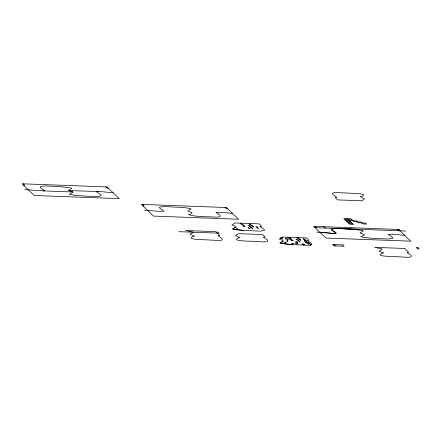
<?xml version="1.0" encoding="UTF-8"?>
<svg xmlns="http://www.w3.org/2000/svg" width="441" height="441" viewBox="0 0 441 441"><rect width="100%" height="100%" fill="white"/><g stroke="black" fill="none" stroke-linecap="round" stroke-linejoin="round"><path stroke-width="0.66" d="M282.979 241.591L280.867 242.33C286.082 245.676 293.155 243.928 299.158 244.953C300.723 244.358 314.053 246.988 311.263 243.261A32.419 7.844 6.5 0 0 310.409 242.633L307.427 240.742L307.586 240.373L308.992 240.262L306.556 237.931L282.488 237.043C273.734 240.582 287.923 239.419 281.678 242.054M305.332 242.026C305.982 242.473 306.947 241.442 307.978 242.759M71.811 191.565L72.23 191.725A3.308 0.799 6.5 0 1 72.671 191.978L43.058 190.887L44.701 190.54L41.641 188.522A32.645 7.899 6.5 0 1 40.787 187.888L40.065 187.061L40.533 186.455L45.026 185.953L58.058 186.455L70.4 187.783L71.602 188.191L71.64 188.588L68.609 190.385L72.214 191.719L72.848 192.381L69.342 194.238L74.479 195.231L84.87 196.091L97.241 196.477L100.95 195.876L101.21 195.38L100.493 194.547A32.419 7.844 6.5 0 0 99.638 193.919L96.579 191.896L98.222 191.548L68.752 190.562A2.459 0.595 6.5 0 0 69.132 190.771L69.408 190.87M305.916 242.407L304.18 240.714L305.139 241.21A11.753 2.844 6.5 0 1 305.922 241.988C305.85 242.93 309.758 245.163 308.689 243.471A17.353 4.201 6.5 0 0 307.978 242.759M235.555 227.523L236.194 227.027L235.891 226.536L231.955 225.037L235.064 222.975L259.132 223.863L261.568 226.2L260.162 226.305L260.003 226.674L262.985 228.565A32.419 7.844 6.5 0 1 263.839 229.199L264.556 230.026L264.093 230.632L259.584 231.128L242.997 230.362L234.849 229.491L232.683 228.885L235.555 227.523C226.784 229.954 241.343 229.822 243.107 230.373M280.283 238.294L280.746 238.101M280.845 238.063L282.698 239.193L282.323 238.052A16.163 3.908 6.5 0 0 281.843 237.655L282.488 237.043M281.314 242.175L280.101 242.759L280.426 243.145A1.808 0.435 6.5 0 0 280.774 243.256L280.118 242.897M44.569 190.744L39.486 190.727A13.588 3.285 6.5 0 1 37.766 190.567L25.054 189.536M96.711 191.692L101.794 191.708A13.588 3.285 6.5 0 1 103.514 191.868L113.128 192.783M336.092 228.493L334.261 228.576A7.425 1.797 6.5 0 0 332.387 228.901L331.638 229.474L332.288 230.362A32.766 7.927 6.5 0 0 332.646 230.649L336.279 233.201L332.271 233.355L316.638 232.082M337.089 228.493L333.413 228.664L331.764 229.226A5.143 1.246 6.5 0 0 331.649 229.414L332.646 230.649A35.357 8.555 6.5 0 0 333.71 231.382C340.899 234.992 328.815 232.903 326.886 232.798M297.642 242.859L298.044 242.346A7.58 1.836 6.5 0 0 297.614 241.933L295.707 241.403L297.576 242.859M232.462 213.378L222.848 212.457A13.588 3.285 6.5 0 0 221.128 212.297L215.925 212.375L218.973 214.508A32.419 7.844 6.5 0 1 219.827 215.136C222.137 217.882 214.739 216.895 213.494 217.027C205.28 216.509 196.322 217.016 188.671 214.635C199.139 211.3 181.582 212.507 190.975 209.177L190.936 208.78L189.735 208.373L184.106 207.606L165.392 206.559L160.127 206.945L159.388 207.518L160.122 208.477A32.645 7.899 6.5 0 0 160.976 209.111L164.024 211.245L158.821 211.316A13.588 3.285 6.5 0 1 157.101 211.156L144.389 210.125M319.736 232.198L326.549 232.754M404.717 235.329L395.103 234.414A13.588 3.285 6.5 0 0 393.383 234.254L388.179 234.325L391.228 236.464A32.419 7.844 6.5 0 1 392.082 237.093L392.799 237.92L392.54 238.421L388.824 239.016L374.817 238.526L363.092 237.385L360.92 236.585L364.117 235.251L364.338 234.595L360.589 233.256L360.187 232.771L363.224 231.134L362.783 230.538L353.07 229.259L338.633 228.526M336.615 228.499L355.942 229.243M337.602 228.499L338.115 228.51M23.45 185.137L24.773 185.187L23.379 183.847M108.425 188.274L107.097 188.224L105.702 186.879M142.785 205.726L144.108 205.776L142.713 204.437M227.76 208.863L226.431 208.814L225.037 207.468M344.829 219.513L351.912 219.772M345.849 220.489L356.466 220.88L358.5 222.832L365.583 223.091L366.598 224.072L363.059 223.94L361.025 221.988L353.947 221.724L350.893 218.797L343.815 218.538L349.911 224.392L353.456 224.524L347.354 218.67M346.863 221.465L350.402 221.597M347.877 222.44L351.422 222.573M348.897 223.416L352.436 223.548M315.034 227.683L405.77 231.029M178.765 231.69L219.039 233.179L217.518 231.712M258.189 228.405L256.563 227.694A12.298 2.977 6.5 0 1 256.028 227.181C255.311 225.252 259.11 228.118 258.299 228.405M292.019 244.557L280.426 243.145M288.072 237.247C294.401 240.411 291.049 240.902 288.431 238.019A48.289 11.681 6.5 0 1 287.692 237.23M240.648 223.179C246.977 226.338 243.597 226.817 241.006 223.956A48.289 11.681 6.5 0 1 240.268 223.168M296.644 237.616L300.889 240.345L300.415 239.75A55.186 13.351 6.5 0 0 299.384 238.735L297.912 237.611M291.865 240.67L291.06 240.097A1.251 0.303 6.5 0 1 292.626 240.18A1.251 0.303 6.5 0 1 293.226 240.61A1.251 0.303 6.5 0 1 291.854 240.67M398.934 229.37L399.314 229.733M417.87 247.544L418.25 247.914M397.286 229.425L398.686 230.764M323.815 226.718L325.215 228.058M314.968 226.387L316.362 227.732M333.903 244.568L335.298 245.907M291.518 239.38L290.911 238.592A49.16 11.89 6.5 0 0 289.517 237.302M284.936 242.726L284.621 242.208A1.329 0.32 6.5 0 1 284.903 242.208A1.257 0.303 6.5 0 1 285.906 242.346L286.22 242.726A1.273 0.309 6.5 0 1 284.974 242.726M288.061 239.38C287.879 242.065 282.637 235.913 287.675 238.989A8.451 2.045 6.5 0 1 288.061 239.38M280.404 243.145A1.665 0.402 6.5 0 1 280.09 242.826M309.803 245.086A7.006 1.692 6.5 0 0 311.081 244.854L307.983 242.495L311.346 244.772A5.772 1.395 6.5 0 0 311.969 244.347M194.338 236.117C182.287 240.251 208.61 239.463 210.804 240.163C212.171 239.656 224.866 242.015 221.977 238.449A32.419 7.844 6.5 0 0 221.123 237.815L218.141 235.924L218.301 235.555L219.706 235.45L215.748 231.646L185.65 230.538L193.086 232.087L193.119 232.484L190.093 234.287L194.338 236.117M239.667 237.55C227.622 241.685 253.944 240.902 256.133 241.602C257.5 241.095 270.195 243.449 267.307 239.882A32.419 7.844 6.5 0 0 266.458 239.254L263.475 237.363L263.63 236.993L265.035 236.883L262.604 234.546L238.537 233.658L235.417 235.56L239.667 237.55M360.517 196.719C362.888 198.693 367.375 198.037 361.648 200.776L337.58 199.889L335.149 197.551L336.555 197.447L336.709 197.077L333.727 195.181A32.419 7.844 6.5 0 1 332.878 194.553C329.989 190.986 342.685 193.34 344.052 192.838C345.948 193.362 372.733 193.048 360.517 196.719M383.378 252.941C371.328 257.075 397.65 256.287 399.844 256.987C401.211 256.48 413.906 258.839 411.018 255.273A32.419 7.844 6.5 0 0 410.163 254.639L407.181 252.748L407.341 252.379L408.746 252.274L404.788 248.47L374.69 247.362L382.127 248.911L382.165 249.308L379.133 251.111L383.378 252.941M296.049 239.143L300.062 241.988A32.193 7.789 6.5 0 0 299.571 241.348L299.141 240.902A46.586 11.268 6.5 0 0 298.518 240.334L296.903 239.215L296.049 239.143M252.803 228.344L252.109 228.383L250.334 227.187A44.144 10.678 6.5 0 1 249.022 225.869L248.636 225.202L252.803 228.344M303.259 238.906L306.638 241.304L306.412 240.797A26.907 6.51 6.5 0 0 305.404 239.772L303.943 238.851L303.259 238.879M236.591 228.3C237.44 229.193 237.616 227.782 236.591 228.3M253.724 226.861L252.996 226.883L251.045 225.544A55.549 13.439 6.5 0 1 250.339 224.899L250.058 224.612A43.19 10.452 6.5 0 1 249.358 223.78L253.465 226.277L253.724 226.861M304.483 244.7C302.851 246.045 300.398 242.247 304.086 244.242A4.404 1.064 6.5 0 1 304.45 244.59L304.483 244.7M297.719 243.768C295.415 244.942 293.767 240.797 297.201 243.129A6.769 1.637 6.5 0 1 297.647 243.559L297.719 243.768M248.145 227.495L248.167 227.666A7.31 1.77 6.5 0 0 248.658 228.201L250.152 228.791L248.145 227.495M293.452 243.774C291.236 244.546 290.806 242.368 293.452 243.774M287.868 241.221C286.992 242.346 286.049 239.987 287.394 240.764A3.059 0.739 6.5 0 1 287.846 241.133L287.868 241.221M107.031 186.929L22.05 183.798L34.249 195.506L119.23 198.643L107.031 186.929M226.365 207.518L141.385 204.387L153.584 216.096L238.564 219.232L226.365 207.518M398.614 229.474L313.639 226.338L325.838 238.052L410.819 241.183L398.614 229.474M342.756 244.893L332.575 244.518L333.969 245.863L344.151 246.238L342.756 244.893M417.55 247.649L416.227 247.605L417.621 248.945L418.95 248.994L417.55 247.649M244.441 226.602L243.636 226.035A1.257 0.303 6.5 0 0 244.441 226.602"/></g></svg>
